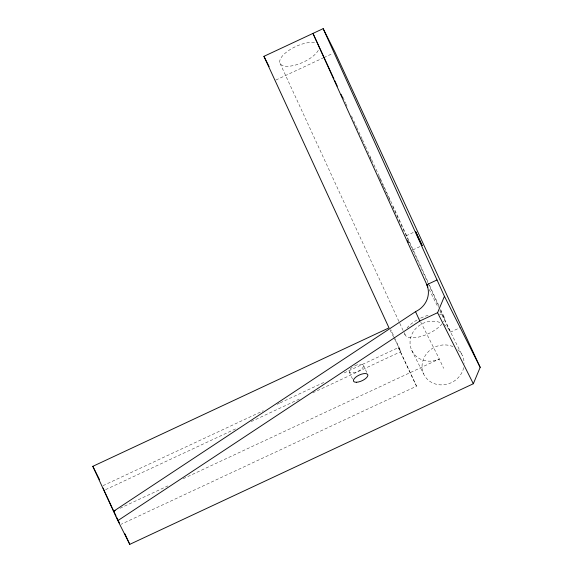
<?xml version="1.0" encoding="UTF-8"?>
<svg xmlns="http://www.w3.org/2000/svg" width="573" height="573" viewBox="0 0 573 573"><rect width="100%" height="100%" fill="white"/><g stroke="black" fill="none" stroke-linecap="round" stroke-linejoin="round"><path stroke-width="0.43" stroke-dasharray="2.87 2.15" d="M275.857 80.055L323.086 57.98M323.881 57.601L332.691 53.49M406.099 235.832L415.504 231.442M412.732 249.964L422.136 245.566M103.047 485.653L263.272 410.755M277.031 404.323L279.459 403.184M280.269 402.812L324.776 382.005M344.194 372.923L398.414 347.582L416.528 386.195L121.161 524.266M105.561 489.664L237.466 428.002M251.225 421.578L299.772 398.88M312.722 392.827L400.928 351.593L390.815 329.64M443.846 324.411A21.452 19.611 -26.7 0 1 450.557 332.104L460.742 327.341M120.022 508.265L167.839 485.911M183.231 478.713L439.333 358.999L443.631 368.339M416.528 386.195L398.414 347.582M429.127 289.501L438.252 307.644M439.842 310.802L462.483 355.819M420.682 321.919L439.333 358.999A21.452 19.611 -26.7 0 1 410.067 341.451A21.452 19.611 -26.7 0 1 441.547 323.136M411.693 350.268L423.626 373.983M390.192 330.249L394.167 338.156M394.568 338.944L400.928 351.593M342.905 97.303L345.526 102.99M345.899 103.806L347.023 106.241M351.514 115.997L353.391 120.065M353.763 120.882L356.385 126.569M356.757 127.385L362 138.766M362.38 139.576L365.001 145.27M365.373 146.079L367.243 150.147M367.622 150.957L429.034 284.287M429.406 285.103L439.14 306.24M440.637 309.492L444.011 316.805M370.172 157.596L371.297 160.032M378.774 176.262L379.892 178.697M380.271 179.514L382.886 185.194M383.258 186.003L388.494 197.37M388.866 198.179L390.736 202.24M392.605 206.294L407.933 239.571M408.305 240.388L427.752 282.589M428.124 283.406L438.961 306.942M440.458 310.186L450.557 332.104M280.082 63.438L403.657 331.717M404.029 332.533L405.154 334.969M363.454 365.237L367.393 373.797M349.236 371.884L353.183 380.443M457.863 349.695A21.452 19.611 -26.7 0 1 464.144 363.325M463.679 367.673A21.452 19.611 -26.7 0 1 442.277 384.884A21.452 19.611 -26.7 0 1 422.165 369.062C421.248 361.828 424.557 354.644 430.101 350.046A21.452 19.611 -26.7 0 1 453.472 346.851M354.916 365.717A7.85 3.18 -24.7 0 1 363.275 366.978A7.85 3.18 -24.7 0 1 351.192 372.894A7.85 3.18 -24.7 0 1 354.3 366.018M318.287 50.367A21.452 8.688 -24.7 0 1 289.265 66.21A21.452 8.688 -24.7 0 1 285.168 53.203A21.452 8.688 -24.7 0 1 315.967 42.989M439.455 314.14A21.452 8.688 -24.7 0 1 443.359 321.904M442.134 323.716A21.452 8.688 -24.7 0 1 419.235 336.931A21.452 8.688 -24.7 0 1 404.803 332.655M407.023 328.064A21.452 8.688 -24.7 0 1 419.243 318.824M420.675 318.13A21.452 8.688 -24.7 0 1 430.094 314.806"/><path stroke-width="0.86" d="M117.837 520.635L419.823 321.002L437.593 312.693L444.44 296.298L323.165 28.65L263.931 56.34L389.003 327.878L92.826 466.329L117.837 520.635L129.77 544.35L473.334 383.745L480.174 367.35L335.09 52.365L323.165 28.65M436.934 280.004L426.749 284.767A21.452 19.611 -26.7 0 1 415.525 311.662L113.54 511.295L115.159 510.536M444.44 296.298L480.174 367.35M427.938 287.13L312.973 33.413L333.909 78.866M437.593 312.693L473.334 383.745M263.931 56.34L269.095 66.618M92.826 466.329L99.587 479.766M118.532 521.186L119.499 523.149M116.799 517.612L118.21 520.535M116.097 516.144L112.351 508.222M407.518 240.667L408.37 242.465M112.014 507.52L105.403 493.231M334.661 80.492L337.275 86.172M341.014 94.287L342.511 97.532M415.525 311.662L419.823 321.002M124.914 533.814L129.77 544.35M105.081 492.522L103.097 488.074M415.554 231.471L422.136 245.566L415.554 231.471M356.628 382.255A7.85 3.18 -24.7 0 0 367.88 375.422A7.85 3.18 -24.7 0 0 357.43 376.017A7.85 3.18 -24.7 0 0 356.628 382.255"/></g></svg>
